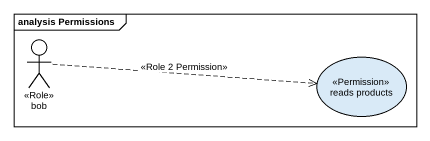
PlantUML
@startuml
mainframe analysis Permissions
actor bob <<Role>>
usecase "reads products" as reads_products <<Permission>>
bob .right.> reads_products : <<Role 2 Permission>>
@enduml
